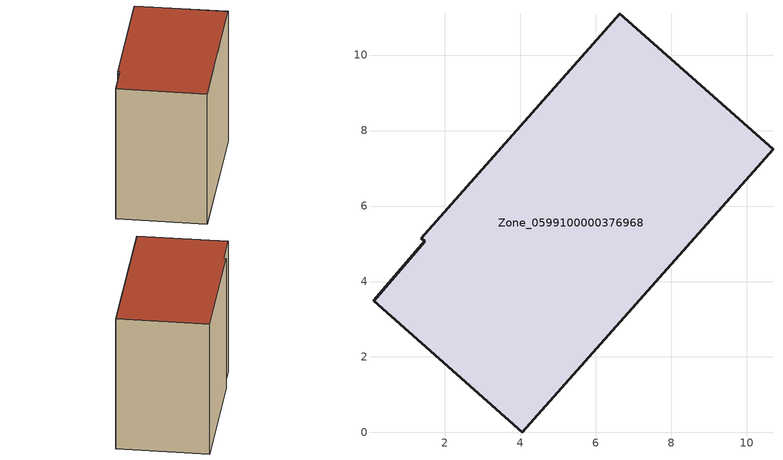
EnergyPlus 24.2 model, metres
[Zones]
Zone_0599100000376968
 floor ground (C_G): 0.11,3.48 1.48,5.06 1.38,5.15 6.64,11.1 10.7,7.51 4.05,0 z0
 wall outside (C_F): 4.05,0 10.7,7.51 6.64,11.1 1.38,5.15 1.48,5.06 0.11,3.48 4.05,0 z0:8.45
 roof outside (C_R): 1.48,5.06 0.11,3.48 4.05,0 10.7,7.51 6.64,11.1 1.38,5.15 z8.45
[BUILDING]
Pand.0599100000376968: North Axis=0; Terrain=City; Loads Convergence Tolerance Value=0.04; Temperature Convergence Tolerance Value=0.4; Solar Distribution=FullExterior; Maximum Number of Warmup Days=25; Minimum Number of Warmup Days=1
[Site:Location]
Rotterdam.The.Hague.AP_ZH_NLD Design_Conditions: Latitude=51.96; Longitude=4.45; Time Zone=1; Elevation=-4.5
[SITE:GROUNDTEMPERATURE:BUILDINGSURFACE]
18, 18, 18, 18, 18, 18, 18, 18, 18, 18, 18, 18
[MATERIAL] Thermal Absorptance=0.9; Solar Absorptance=0.7; Visible Absorptance=0.7
Name | Roughness | Thickness | Conductivity | Density | Specific Heat
G.TC.1992-2005 | MediumSmooth | 0.15 | 0.06 | 540 | 1210
F.TC.1992-2005 | Rough | 0.3 | 0.12 | 1920 | 840
R.TC.1992-2005 | MediumRough | 0.2 | 0.08 | 1500 | 1000
[CONSTRUCTION]
C_G: G.TC.1992-2005
C_F: F.TC.1992-2005
C_R: R.TC.1992-2005
[ZONE]
Zone_0599100000376968: Type=1; Multiplier=1; Ceiling Height=Autocalculate; Volume=Autocalculate; Floor Area=autocalculate; Part of Total Floor Area=Yes
[ZONEINFILTRATION:DESIGNFLOWRATE]
Infil_Zone_0599100000376968: Zone or ZoneList or Space or SpaceList=Zone_0599100000376968; Schedule=AlwaysOn; Design Flow Rate Calculation Method=Flow/Area; Flow Rate per Floor Area=0.0015; Constant Term Coefficient=1; Temperature Term Coefficient=0; Velocity Term Coefficient=0; Velocity Squared Term Coefficient=0
[HVACTEMPLATE:ZONE:IDEALLOADSAIRSYSTEM]
Zone_0599100000376968: Maximum Heating Supply Air Temperature=50; Minimum Cooling Supply Air Temperature=13; Maximum Heating Supply Air Humidity Ratio=0.0156; Minimum Cooling Supply Air Humidity Ratio=0.0077; Heating Limit=NoLimit; Cooling Limit=NoLimit; Dehumidification Control Type=ConstantSensibleHeatRatio; Cooling Sensible Heat Ratio=0.7; Dehumidification Setpoint=60; Humidification Control Type=None; Humidification Setpoint=30; Outdoor Air Method=None; Outdoor Air Flow Rate per Person=0.00944; Outdoor Air Flow Rate per Zone Floor Area=0; Outdoor Air Flow Rate per Zone=0; Demand Controlled Ventilation Type=None; Outdoor Air Economizer Type=NoEconomizer; Heat Recovery Type=None; Sensible Heat Recovery Effectiveness=0.7; Latent Heat Recovery Effectiveness=0.65
[ZONECONTROL:THERMOSTAT]
ThermostatControl_Zone_0599100000376968: Zone or ZoneList=Zone_0599100000376968; Control Type Schedule=DualSetpointControlType; Control 1=Thermostat_Zone_0599100000376968; Temperature Difference Between Cutout And Setpoint=0
[THERMOSTATSETPOINT:DUALSETPOINT]
Thermostat_Zone_0599100000376968: Heating Setpoint Temperature Schedule=HeatingSetpoint_Zone_0599100000376968; Cooling Setpoint Temperature Schedule=CoolingSetpoint_Zone_0599100000376968
[SCHEDULE:COMPACT]
HeatingSetpoint_Zone_0599100000376968: Through: 12/31, For: AllDays, Until: 24:00, 21
CoolingSetpoint_Zone_0599100000376968: Through: 12/31, For: AllDays, Until: 24:00, 24
DualSetpointControlType: Through: 12/31, For: AllDays, Until: 24:00, 4
AlwaysOn: Through: 12/31, For: AllDays, Until: 24:00, 1
